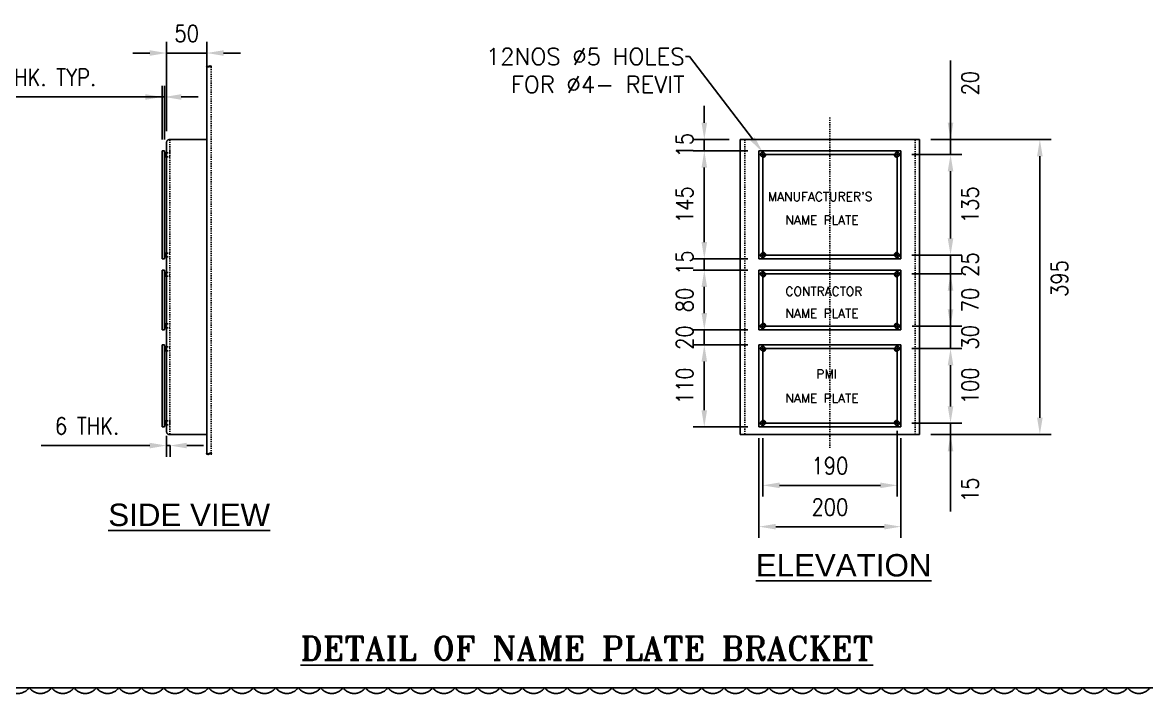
# Model space of a CAD drawing. Header units: inches. Extents: x -100737 to -99065, y -38026 to -37432.
# Drawn here: x -100297.6 to -100197.3, y -37664.1 to -37604.2 of the extents above; entities that cross this region are included whole.
import ezdxf
from ezdxf import colors
from ezdxf.entities.mleader import LeaderData, LeaderLine
from ezdxf.enums import TextEntityAlignment as Align
from ezdxf.math import Vec2, Vec3

# ---------------------------------------------------------------- set-up
doc = ezdxf.new("R2010")
doc.units = ezdxf.units.IN
doc.header["$LTSCALE"] = 200
doc.header["$MEASUREMENT"] = 0
for name, pattern in [('CENTER', [2, 1.25, -0.25, 0.25, -0.25]), ('CENTER2', [1.125, 0.75, -0.125, 0.125, -0.125]), ('DASHED', [0.75, 0.5, -0.25])]:
    doc.linetypes.add(name, pattern=pattern)
for name, color, linetype in [('CENTER', 1, 'CENTER'), ('DIMENSION', 8, 'Continuous'), ('EQPT', 6, 'Continuous'), ('text', 3, 'Continuous')]:
    doc.layers.add(name, color=color, linetype=linetype)
doc.styles.add('ARIAL', font='arial.ttf')
doc.styles.add('ROMANS', font='romans.shx', dxfattribs={"width": 0.85})
doc.styles.add('ROMANT', font='romant.shx')
doc.styles.get("Standard").update_dxf_attribs({"font": 'romans.shx'})
doc.dimstyles.new('VEP-8$0', dxfattribs={"dimscale": 0, "dimtxt": 2.5, "dimasz": 2.5, "dimexe": 1, "dimexo": 1, "dimgap": 1, "dimtad": 1, "dimdec": 0, "dimlfac": 15, "dimzin": 9, "dimdsep": 46, "dimtxsty": 'ROMANS', "dimcen": 0, "dimclrd": 256, "dimclre": 256, "dimclrt": 3, "dimadec": 0, "dimazin": 2, "dimtfac": 1, "dimtdec": 1, "dimtmove": 0, "dimatfit": 3, "dimfxl": 1, "dimlwd": -1, "dimlwe": -1, "dimarcsym": 1})

# ---------------------------------------------------------------- blocks, each defined once
blk = doc.blocks.new('*U144')
at = {"layer": 'DIMENSION', "color": 0, "linetype": 'CENTER2', "transparency": 16777216}
for p, q in [((-0.32, 0), (-0.04, 0)), ((0, 0.04), (0, 0.32)), ((0.04, 0), (0.32, 0)), ((0, -0.32), (0, -0.04))]:
    blk.add_line(p, q, dxfattribs=at)
at = {"layer": 'DIMENSION', "color": 0, "linetype": 'Continuous', "transparency": 16777216}
for p, q in [((-0.02, 0), (0.02, 0)), ((0, -0.02), (0, 0.02))]:
    blk.add_line(p, q, dxfattribs=at)
blk = doc.blocks.new('*U146')
at = {"layer": 'DIMENSION', "color": 0, "linetype": 'CENTER2', "transparency": 16777216}
for p, q in [((-0.32, 0), (-0.04, 0)), ((0, 0.04), (0, 0.32)), ((0.04, 0), (0.32, 0)), ((0, -0.32), (0, -0.04))]:
    blk.add_line(p, q, dxfattribs=at)
at = {"layer": 'DIMENSION', "color": 0, "linetype": 'Continuous', "transparency": 16777216}
for p, q in [((-0.02, 0), (0.02, 0)), ((0, -0.02), (0, 0.02))]:
    blk.add_line(p, q, dxfattribs=at)
blk = doc.blocks.new('*U147')
at = {"layer": 'DIMENSION', "color": 0, "linetype": 'CENTER2', "transparency": 16777216}
for p, q in [((-0.32, 0), (-0.04, 0)), ((0, 0.04), (0, 0.32)), ((0.04, 0), (0.32, 0)), ((0, -0.32), (0, -0.04))]:
    blk.add_line(p, q, dxfattribs=at)
at = {"layer": 'DIMENSION', "color": 0, "linetype": 'Continuous', "transparency": 16777216}
for p, q in [((-0.02, 0), (0.02, 0)), ((0, -0.02), (0, 0.02))]:
    blk.add_line(p, q, dxfattribs=at)
blk = doc.blocks.new('*U148')
at = {"layer": 'DIMENSION', "color": 0, "linetype": 'CENTER2', "transparency": 16777216}
for p, q in [((-0.32, 0), (-0.04, 0)), ((0, 0.04), (0, 0.32)), ((0.04, 0), (0.32, 0)), ((0, -0.32), (0, -0.04))]:
    blk.add_line(p, q, dxfattribs=at)
at = {"layer": 'DIMENSION', "color": 0, "linetype": 'Continuous', "transparency": 16777216}
for p, q in [((-0.02, 0), (0.02, 0)), ((0, -0.02), (0, 0.02))]:
    blk.add_line(p, q, dxfattribs=at)
blk = doc.blocks.new('*U149')
at = {"layer": 'DIMENSION', "color": 0, "linetype": 'CENTER2', "transparency": 16777216}
for p, q in [((-0.32, 0), (-0.04, 0)), ((0, 0.04), (0, 0.32)), ((0.04, 0), (0.32, 0)), ((0, -0.32), (0, -0.04))]:
    blk.add_line(p, q, dxfattribs=at)
at = {"layer": 'DIMENSION', "color": 0, "linetype": 'Continuous', "transparency": 16777216}
for p, q in [((-0.02, 0), (0.02, 0)), ((0, -0.02), (0, 0.02))]:
    blk.add_line(p, q, dxfattribs=at)
blk = doc.blocks.new('*U150')
at = {"layer": 'DIMENSION', "color": 0, "linetype": 'CENTER2', "transparency": 16777216}
for p, q in [((-0.32, 0), (-0.04, 0)), ((0, 0.04), (0, 0.32)), ((0.04, 0), (0.32, 0)), ((0, -0.32), (0, -0.04))]:
    blk.add_line(p, q, dxfattribs=at)
at = {"layer": 'DIMENSION', "color": 0, "linetype": 'Continuous', "transparency": 16777216}
for p, q in [((-0.02, 0), (0.02, 0)), ((0, -0.02), (0, 0.02))]:
    blk.add_line(p, q, dxfattribs=at)
blk = doc.blocks.new('*U151')
at = {"layer": 'DIMENSION', "color": 0, "linetype": 'CENTER2', "transparency": 16777216}
for p, q in [((-0.32, 0), (-0.04, 0)), ((0, 0.04), (0, 0.32)), ((0.04, 0), (0.32, 0)), ((0, -0.32), (0, -0.04))]:
    blk.add_line(p, q, dxfattribs=at)
at = {"layer": 'DIMENSION', "color": 0, "linetype": 'Continuous', "transparency": 16777216}
for p, q in [((-0.02, 0), (0.02, 0)), ((0, -0.02), (0, 0.02))]:
    blk.add_line(p, q, dxfattribs=at)
blk = doc.blocks.new('*U152')
at = {"layer": 'DIMENSION', "color": 0, "linetype": 'CENTER2', "transparency": 16777216}
for p, q in [((-0.32, 0), (-0.04, 0)), ((0, 0.04), (0, 0.32)), ((0.04, 0), (0.32, 0)), ((0, -0.32), (0, -0.04))]:
    blk.add_line(p, q, dxfattribs=at)
at = {"layer": 'DIMENSION', "color": 0, "linetype": 'Continuous', "transparency": 16777216}
for p, q in [((-0.02, 0), (0.02, 0)), ((0, -0.02), (0, 0.02))]:
    blk.add_line(p, q, dxfattribs=at)
blk = doc.blocks.new('*U153')
at = {"layer": 'DIMENSION', "color": 0, "linetype": 'CENTER2', "transparency": 16777216}
for p, q in [((-0.32, 0), (-0.04, 0)), ((0, 0.04), (0, 0.32)), ((0.04, 0), (0.32, 0)), ((0, -0.32), (0, -0.04))]:
    blk.add_line(p, q, dxfattribs=at)
at = {"layer": 'DIMENSION', "color": 0, "linetype": 'Continuous', "transparency": 16777216}
for p, q in [((-0.02, 0), (0.02, 0)), ((0, -0.02), (0, 0.02))]:
    blk.add_line(p, q, dxfattribs=at)
blk = doc.blocks.new('*U154')
at = {"layer": 'DIMENSION', "color": 0, "linetype": 'CENTER2', "transparency": 16777216}
for p, q in [((-0.32, 0), (-0.04, 0)), ((0, 0.04), (0, 0.32)), ((0.04, 0), (0.32, 0)), ((0, -0.32), (0, -0.04))]:
    blk.add_line(p, q, dxfattribs=at)
at = {"layer": 'DIMENSION', "color": 0, "linetype": 'Continuous', "transparency": 16777216}
for p, q in [((-0.02, 0), (0.02, 0)), ((0, -0.02), (0, 0.02))]:
    blk.add_line(p, q, dxfattribs=at)
blk = doc.blocks.new('*U155')
at = {"layer": 'DIMENSION', "color": 0, "linetype": 'CENTER2', "transparency": 16777216}
for p, q in [((-0.32, 0), (-0.04, 0)), ((0, 0.04), (0, 0.32)), ((0.04, 0), (0.32, 0)), ((0, -0.32), (0, -0.04))]:
    blk.add_line(p, q, dxfattribs=at)
at = {"layer": 'DIMENSION', "color": 0, "linetype": 'Continuous', "transparency": 16777216}
for p, q in [((-0.02, 0), (0.02, 0)), ((0, -0.02), (0, 0.02))]:
    blk.add_line(p, q, dxfattribs=at)
blk = doc.blocks.new('*U156')
at = {"layer": 'DIMENSION', "color": 0, "linetype": 'CENTER2', "transparency": 16777216}
for p, q in [((-0.32, 0), (-0.04, 0)), ((0, 0.04), (0, 0.32)), ((0.04, 0), (0.32, 0)), ((0, -0.32), (0, -0.04))]:
    blk.add_line(p, q, dxfattribs=at)
at = {"layer": 'DIMENSION', "color": 0, "linetype": 'Continuous', "transparency": 16777216}
for p, q in [((-0.02, 0), (0.02, 0)), ((0, -0.02), (0, 0.02))]:
    blk.add_line(p, q, dxfattribs=at)
blk = doc.blocks.new('*D169')
at = {"layer": 'Defpoints', "color": 0, "transparency": 16777216}
for p in [(-100236.74, -37614.69), (-100233.53, -37614.69), (-100231.86, -37615.69)]:
    blk.add_point(p, dxfattribs=at)
at = {"layer": 'DIMENSION', "transparency": 16777216}
for p, q in [((-100236.74, -37613.19), (-100236.74, -37611.69)), ((-100234.53, -37614.69), (-100237.74, -37614.69)), ((-100236.74, -37615.69), (-100236.74, -37614.69)), ((-100232.86, -37615.69), (-100237.74, -37615.69)), ((-100236.74, -37617.19), (-100236.74, -37618.69))]:
    blk.add_line(p, q, dxfattribs=at)
for points in [[(-100236.99, -37613.19), (-100236.49, -37613.19), (-100236.74, -37614.69)], [(-100236.49, -37617.19), (-100236.99, -37617.19), (-100236.74, -37615.69)]]:
    blk.add_solid(points, dxfattribs=at)
at = {"layer": 'DIMENSION', "color": 3, "linetype": 'DASHED', "ltscale": 10, "transparency": 16777216, "insert": (-100238.49, -37615.19), "char_height": 1.5, "attachment_point": 5, "rotation": 90, "style": 'ROMANS'}
blk.add_mtext('15', dxfattribs=at)
blk = doc.blocks.new('*D170')
at = {"layer": 'Defpoints', "color": 0, "transparency": 16777216}
for p in [(-100231.86, -37615.69), (-100236.74, -37625.35), (-100231.86, -37625.35)]:
    blk.add_point(p, dxfattribs=at)
at = {"layer": 'DIMENSION', "transparency": 16777216}
for p, q in [((-100232.86, -37615.69), (-100237.74, -37615.69)), ((-100236.74, -37617.19), (-100236.74, -37623.85)), ((-100232.86, -37625.35), (-100237.74, -37625.35))]:
    blk.add_line(p, q, dxfattribs=at)
for points in [[(-100236.49, -37617.19), (-100236.99, -37617.19), (-100236.74, -37615.69)], [(-100236.99, -37623.85), (-100236.49, -37623.85), (-100236.74, -37625.35)]]:
    blk.add_solid(points, dxfattribs=at)
at = {"layer": 'DIMENSION', "color": 3, "linetype": 'DASHED', "ltscale": 10, "transparency": 16777216, "insert": (-100238.49, -37620.52), "char_height": 1.5, "attachment_point": 5, "rotation": 90, "style": 'ROMANS'}
blk.add_mtext('145', dxfattribs=at)
blk = doc.blocks.new('*D171')
at = {"layer": 'Defpoints', "color": 0, "transparency": 16777216}
for p in [(-100231.86, -37625.35), (-100236.74, -37626.35), (-100231.86, -37626.35)]:
    blk.add_point(p, dxfattribs=at)
at = {"layer": 'DIMENSION', "transparency": 16777216}
for p, q in [((-100236.74, -37623.85), (-100236.74, -37622.35)), ((-100232.86, -37625.35), (-100237.74, -37625.35)), ((-100236.74, -37625.35), (-100236.74, -37626.35)), ((-100232.86, -37626.35), (-100237.74, -37626.35)), ((-100236.74, -37627.85), (-100236.74, -37629.35))]:
    blk.add_line(p, q, dxfattribs=at)
for points in [[(-100236.99, -37623.85), (-100236.49, -37623.85), (-100236.74, -37625.35)], [(-100236.49, -37627.85), (-100236.99, -37627.85), (-100236.74, -37626.35)]]:
    blk.add_solid(points, dxfattribs=at)
at = {"layer": 'DIMENSION', "color": 3, "linetype": 'DASHED', "ltscale": 10, "transparency": 16777216, "insert": (-100238.49, -37625.69), "char_height": 1.5, "attachment_point": 5, "rotation": 90, "style": 'ROMANS'}
blk.add_mtext('15', dxfattribs=at)
blk = doc.blocks.new('*D172')
at = {"layer": 'Defpoints', "color": 0, "transparency": 16777216}
for p in [(-100231.86, -37626.35), (-100236.74, -37631.68), (-100231.86, -37631.68)]:
    blk.add_point(p, dxfattribs=at)
at = {"layer": 'DIMENSION', "transparency": 16777216}
for p, q in [((-100232.86, -37626.35), (-100237.74, -37626.35)), ((-100236.74, -37627.85), (-100236.74, -37630.18)), ((-100232.86, -37631.68), (-100237.74, -37631.68))]:
    blk.add_line(p, q, dxfattribs=at)
for points in [[(-100236.49, -37627.85), (-100236.99, -37627.85), (-100236.74, -37626.35)], [(-100236.99, -37630.18), (-100236.49, -37630.18), (-100236.74, -37631.68)]]:
    blk.add_solid(points, dxfattribs=at)
at = {"layer": 'DIMENSION', "color": 3, "linetype": 'DASHED', "ltscale": 10, "transparency": 16777216, "insert": (-100238.49, -37629.02), "char_height": 1.5, "attachment_point": 5, "rotation": 90, "style": 'ROMANS'}
blk.add_mtext('80', dxfattribs=at)
blk = doc.blocks.new('*D173')
at = {"layer": 'Defpoints', "color": 0, "transparency": 16777216}
for p in [(-100231.86, -37631.68), (-100236.74, -37633.01), (-100231.86, -37633.01)]:
    blk.add_point(p, dxfattribs=at)
at = {"layer": 'DIMENSION', "transparency": 16777216}
for p, q in [((-100236.74, -37630.18), (-100236.74, -37628.68)), ((-100232.86, -37631.68), (-100237.74, -37631.68)), ((-100236.74, -37631.68), (-100236.74, -37633.01)), ((-100232.86, -37633.01), (-100237.74, -37633.01)), ((-100236.74, -37634.51), (-100236.74, -37636.01))]:
    blk.add_line(p, q, dxfattribs=at)
for points in [[(-100236.99, -37630.18), (-100236.49, -37630.18), (-100236.74, -37631.68)], [(-100236.49, -37634.51), (-100236.99, -37634.51), (-100236.74, -37633.01)]]:
    blk.add_solid(points, dxfattribs=at)
at = {"layer": 'DIMENSION', "color": 3, "linetype": 'DASHED', "ltscale": 10, "transparency": 16777216, "insert": (-100238.49, -37632.37), "char_height": 1.5, "attachment_point": 5, "rotation": 90, "style": 'ROMANS'}
blk.add_mtext('20', dxfattribs=at)
blk = doc.blocks.new('*D174')
at = {"layer": 'Defpoints', "color": 0, "transparency": 16777216}
for p in [(-100236.74, -37633.01), (-100231.86, -37633.01), (-100231.86, -37640.35)]:
    blk.add_point(p, dxfattribs=at)
at = {"layer": 'DIMENSION', "transparency": 16777216}
for p, q in [((-100232.86, -37633.01), (-100237.74, -37633.01)), ((-100236.74, -37638.85), (-100236.74, -37634.51)), ((-100232.86, -37640.35), (-100237.74, -37640.35))]:
    blk.add_line(p, q, dxfattribs=at)
for points in [[(-100236.49, -37634.51), (-100236.99, -37634.51), (-100236.74, -37633.01)], [(-100236.99, -37638.85), (-100236.49, -37638.85), (-100236.74, -37640.35)]]:
    blk.add_solid(points, dxfattribs=at)
at = {"layer": 'DIMENSION', "color": 3, "linetype": 'DASHED', "ltscale": 10, "transparency": 16777216, "insert": (-100238.49, -37636.68), "char_height": 1.5, "attachment_point": 5, "rotation": 90, "style": 'ROMANS'}
blk.add_mtext('110', dxfattribs=at)
blk = doc.blocks.new('*D175')
at = {"layer": 'Defpoints', "color": 0, "transparency": 16777216}
for p in [(-100217.53, -37614.69), (-100217.53, -37641.02), (-100206.8, -37641.02)]:
    blk.add_point(p, dxfattribs=at)
at = {"layer": 'DIMENSION', "transparency": 16777216}
for p, q in [((-100216.53, -37614.69), (-100205.8, -37614.69)), ((-100206.8, -37616.19), (-100206.8, -37639.52)), ((-100216.53, -37641.02), (-100205.8, -37641.02))]:
    blk.add_line(p, q, dxfattribs=at)
for points in [[(-100206.55, -37616.19), (-100207.05, -37616.19), (-100206.8, -37614.69)], [(-100207.05, -37639.52), (-100206.55, -37639.52), (-100206.8, -37641.02)]]:
    blk.add_solid(points, dxfattribs=at)
at = {"layer": 'DIMENSION', "color": 3, "linetype": 'DASHED', "ltscale": 10, "transparency": 16777216, "insert": (-100205.05, -37627.1), "char_height": 1.5, "attachment_point": 5, "rotation": 90, "style": 'ROMANS'}
blk.add_mtext('395', dxfattribs=at)
blk = doc.blocks.new('*D176')
at = {"layer": 'Defpoints', "color": 0, "transparency": 16777216}
for p in [(-100217.53, -37614.69), (-100219.21, -37616.02), (-100214.77, -37616.02)]:
    blk.add_point(p, dxfattribs=at)
at = {"layer": 'DIMENSION', "transparency": 16777216}
for p, q in [((-100214.77, -37614.69), (-100214.77, -37607.63)), ((-100214.77, -37613.19), (-100214.77, -37611.69)), ((-100216.53, -37614.69), (-100213.77, -37614.69)), ((-100214.77, -37614.69), (-100214.77, -37616.02)), ((-100218.21, -37616.02), (-100213.77, -37616.02)), ((-100214.77, -37617.52), (-100214.77, -37619.02))]:
    blk.add_line(p, q, dxfattribs=at)
for points in [[(-100215.02, -37613.19), (-100214.52, -37613.19), (-100214.77, -37614.69)], [(-100214.52, -37617.52), (-100215.02, -37617.52), (-100214.77, -37616.02)]]:
    blk.add_solid(points, dxfattribs=at)
at = {"layer": 'DIMENSION', "color": 3, "linetype": 'DASHED', "ltscale": 10, "transparency": 16777216, "insert": (-100213.02, -37609.66), "char_height": 1.5, "attachment_point": 5, "rotation": 90, "style": 'ROMANS'}
blk.add_mtext('20', dxfattribs=at)
blk = doc.blocks.new('*D177')
at = {"layer": 'Defpoints', "color": 0, "transparency": 16777216}
for p in [(-100219.21, -37616.02), (-100219.21, -37625.02), (-100214.77, -37625.02)]:
    blk.add_point(p, dxfattribs=at)
at = {"layer": 'DIMENSION', "transparency": 16777216}
for p, q in [((-100218.21, -37616.02), (-100213.77, -37616.02)), ((-100214.77, -37617.52), (-100214.77, -37623.52)), ((-100218.21, -37625.02), (-100213.77, -37625.02))]:
    blk.add_line(p, q, dxfattribs=at)
for points in [[(-100214.52, -37617.52), (-100215.02, -37617.52), (-100214.77, -37616.02)], [(-100215.02, -37623.52), (-100214.52, -37623.52), (-100214.77, -37625.02)]]:
    blk.add_solid(points, dxfattribs=at)
at = {"layer": 'DIMENSION', "color": 3, "linetype": 'DASHED', "ltscale": 10, "transparency": 16777216, "insert": (-100213.02, -37620.52), "char_height": 1.5, "attachment_point": 5, "rotation": 90, "style": 'ROMANS'}
blk.add_mtext('135', dxfattribs=at)
blk = doc.blocks.new('*D178')
at = {"layer": 'Defpoints', "color": 0, "transparency": 16777216}
for p in [(-100219.21, -37625.02), (-100219.21, -37626.68), (-100214.77, -37626.68)]:
    blk.add_point(p, dxfattribs=at)
at = {"layer": 'DIMENSION', "transparency": 16777216}
for p, q in [((-100214.77, -37623.52), (-100214.77, -37622.02)), ((-100218.21, -37625.02), (-100213.77, -37625.02)), ((-100214.77, -37625.02), (-100214.77, -37626.68)), ((-100218.21, -37626.68), (-100213.77, -37626.68)), ((-100214.77, -37628.18), (-100214.77, -37629.68))]:
    blk.add_line(p, q, dxfattribs=at)
for points in [[(-100215.02, -37623.52), (-100214.52, -37623.52), (-100214.77, -37625.02)], [(-100214.52, -37628.18), (-100215.02, -37628.18), (-100214.77, -37626.68)]]:
    blk.add_solid(points, dxfattribs=at)
at = {"layer": 'DIMENSION', "color": 3, "linetype": 'DASHED', "ltscale": 10, "transparency": 16777216, "insert": (-100213.02, -37625.85), "char_height": 1.5, "attachment_point": 5, "rotation": 90, "style": 'ROMANS'}
blk.add_mtext('25', dxfattribs=at)
blk = doc.blocks.new('*D179')
at = {"layer": 'Defpoints', "color": 0, "transparency": 16777216}
for p in [(-100219.21, -37626.68), (-100219.19, -37631.36), (-100214.77, -37631.36)]:
    blk.add_point(p, dxfattribs=at)
at = {"layer": 'DIMENSION', "transparency": 16777216}
for p, q in [((-100218.21, -37626.68), (-100213.77, -37626.68)), ((-100214.77, -37626.68), (-100214.77, -37631.36)), ((-100218.19, -37631.36), (-100213.77, -37631.36))]:
    blk.add_line(p, q, dxfattribs=at)
at = {"layer": 'DIMENSION', "color": 3, "linetype": 'DASHED', "ltscale": 10, "transparency": 16777216, "insert": (-100213.02, -37629.02), "char_height": 1.5, "attachment_point": 5, "rotation": 90, "style": 'ROMANS'}
blk.add_mtext('70', dxfattribs=at)
blk = doc.blocks.new('*D180')
at = {"layer": 'Defpoints', "color": 0, "transparency": 16777216}
for p in [(-100219.19, -37631.36), (-100219.21, -37633.34), (-100214.77, -37633.34)]:
    blk.add_point(p, dxfattribs=at)
at = {"layer": 'DIMENSION', "transparency": 16777216}
for p, q in [((-100214.77, -37629.86), (-100214.77, -37628.36)), ((-100218.19, -37631.36), (-100213.77, -37631.36)), ((-100214.77, -37631.36), (-100214.77, -37633.34)), ((-100218.21, -37633.34), (-100213.77, -37633.34)), ((-100214.77, -37634.84), (-100214.77, -37636.34))]:
    blk.add_line(p, q, dxfattribs=at)
for points in [[(-100215.02, -37629.86), (-100214.52, -37629.86), (-100214.77, -37631.36)], [(-100214.52, -37634.84), (-100215.02, -37634.84), (-100214.77, -37633.34)]]:
    blk.add_solid(points, dxfattribs=at)
at = {"layer": 'DIMENSION', "color": 3, "linetype": 'DASHED', "ltscale": 10, "transparency": 16777216, "insert": (-100213.02, -37632.35), "char_height": 1.5, "attachment_point": 5, "rotation": 90, "style": 'ROMANS'}
blk.add_mtext('30', dxfattribs=at)
blk = doc.blocks.new('*D181')
at = {"layer": 'Defpoints', "color": 0, "transparency": 16777216}
for p in [(-100219.21, -37633.34), (-100219.21, -37640.02), (-100214.77, -37640.02)]:
    blk.add_point(p, dxfattribs=at)
at = {"layer": 'DIMENSION', "transparency": 16777216}
for p, q in [((-100218.21, -37633.34), (-100213.77, -37633.34)), ((-100214.77, -37634.84), (-100214.77, -37638.52)), ((-100218.21, -37640.02), (-100213.77, -37640.02))]:
    blk.add_line(p, q, dxfattribs=at)
for points in [[(-100214.52, -37634.84), (-100215.02, -37634.84), (-100214.77, -37633.34)], [(-100215.02, -37638.52), (-100214.52, -37638.52), (-100214.77, -37640.02)]]:
    blk.add_solid(points, dxfattribs=at)
at = {"layer": 'DIMENSION', "color": 3, "linetype": 'DASHED', "ltscale": 10, "transparency": 16777216, "insert": (-100213.02, -37636.68), "char_height": 1.5, "attachment_point": 5, "rotation": 90, "style": 'ROMANS'}
blk.add_mtext('100', dxfattribs=at)
blk = doc.blocks.new('*D182')
at = {"layer": 'Defpoints', "color": 0, "transparency": 16777216}
for p in [(-100219.21, -37640.02), (-100217.53, -37641.02), (-100214.77, -37641.02)]:
    blk.add_point(p, dxfattribs=at)
at = {"layer": 'DIMENSION', "transparency": 16777216}
for p, q in [((-100214.77, -37638.52), (-100214.77, -37637.02)), ((-100218.21, -37640.02), (-100213.77, -37640.02)), ((-100214.77, -37640.02), (-100214.77, -37641.02)), ((-100216.53, -37641.02), (-100213.77, -37641.02)), ((-100214.77, -37641.02), (-100214.77, -37647.9)), ((-100214.77, -37642.52), (-100214.77, -37644.02))]:
    blk.add_line(p, q, dxfattribs=at)
for points in [[(-100215.02, -37638.52), (-100214.52, -37638.52), (-100214.77, -37640.02)], [(-100214.52, -37642.52), (-100215.02, -37642.52), (-100214.77, -37641.02)]]:
    blk.add_solid(points, dxfattribs=at)
at = {"layer": 'DIMENSION', "color": 3, "linetype": 'DASHED', "ltscale": 10, "transparency": 16777216, "insert": (-100213.02, -37645.96), "char_height": 1.5, "attachment_point": 5, "rotation": 90, "style": 'ROMANS'}
blk.add_mtext('15', dxfattribs=at)
blk = doc.blocks.new('*D184')
at = {"layer": 'Defpoints', "color": 0, "linetype": 'DASHED', "transparency": 16777216}
for p in [(-100219.53, -37639.7), (-100231.53, -37640.34), (-100219.53, -37645.56)]:
    blk.add_point(p, dxfattribs=at)
at = {"layer": 'DIMENSION', "transparency": 16777216}
for p, q in [((-100219.53, -37640.7), (-100219.53, -37646.56)), ((-100231.53, -37641.34), (-100231.53, -37646.56)), ((-100230.03, -37645.56), (-100221.03, -37645.56))]:
    blk.add_line(p, q, dxfattribs=at)
at = {"layer": 'DIMENSION', "linetype": 'DASHED', "transparency": 16777216}
for points in [[(-100230.03, -37645.31), (-100230.03, -37645.81), (-100231.53, -37645.56)], [(-100221.03, -37645.31), (-100221.03, -37645.81), (-100219.53, -37645.56)]]:
    blk.add_solid(points, dxfattribs=at)
at = {"layer": 'DIMENSION', "color": 3, "linetype": 'DASHED', "transparency": 16777216, "insert": (-100225.53, -37643.81), "char_height": 1.5, "attachment_point": 5, "style": 'ROMANS'}
blk.add_mtext('190', dxfattribs=at)
blk = doc.blocks.new('*D185')
at = {"layer": 'Defpoints', "color": 0, "transparency": 16777216}
for p in [(-100231.86, -37640.35), (-100219.19, -37640.35), (-100219.19, -37649.25)]:
    blk.add_point(p, dxfattribs=at)
at = {"layer": 'DIMENSION', "transparency": 16777216}
for p, q in [((-100231.86, -37641.35), (-100231.86, -37650.25)), ((-100219.19, -37641.35), (-100219.19, -37650.25)), ((-100230.36, -37649.25), (-100220.69, -37649.25))]:
    blk.add_line(p, q, dxfattribs=at)
for points in [[(-100230.36, -37649), (-100230.36, -37649.5), (-100231.86, -37649.25)], [(-100220.69, -37649.5), (-100220.69, -37649), (-100219.19, -37649.25)]]:
    blk.add_solid(points, dxfattribs=at)
at = {"layer": 'DIMENSION', "color": 3, "linetype": 'DASHED', "ltscale": 10, "transparency": 16777216, "insert": (-100225.53, -37647.5), "char_height": 1.5, "attachment_point": 5, "style": 'ROMANS'}
blk.add_mtext('200', dxfattribs=at)
blk = doc.blocks.new('*D186')
at = {"layer": 'Defpoints', "color": 0, "transparency": 16777216}
for p in [(-100284.91, -37610.89), (-100285.11, -37615.69), (-100284.91, -37615.69)]:
    blk.add_point(p, dxfattribs=at)
at = {"layer": 'DIMENSION', "transparency": 16777216}
for p, q in [((-100285.11, -37614.69), (-100285.11, -37609.89)), ((-100284.91, -37614.69), (-100284.91, -37609.89)), ((-100285.11, -37610.89), (-100302.82, -37610.89)), ((-100286.61, -37610.89), (-100288.11, -37610.89)), ((-100285.11, -37610.89), (-100284.91, -37610.89)), ((-100283.41, -37610.89), (-100281.91, -37610.89))]:
    blk.add_line(p, q, dxfattribs=at)
for points in [[(-100286.61, -37611.14), (-100286.61, -37610.64), (-100285.11, -37610.89)], [(-100283.41, -37610.64), (-100283.41, -37611.14), (-100284.91, -37610.89)]]:
    blk.add_solid(points, dxfattribs=at)
at = {"layer": 'DIMENSION', "color": 3, "linetype": 'DASHED', "ltscale": 10, "transparency": 16777216, "insert": (-100296.08, -37609.14), "char_height": 1.5, "attachment_point": 5, "style": 'ROMANS'}
blk.add_mtext('3 THK. TYP.', dxfattribs=at)
blk = doc.blocks.new('*D187')
at = {"layer": 'Defpoints', "color": 0, "transparency": 16777216}
for p in [(-100284.72, -37640.15), (-100284.41, -37641.01), (-100284.72, -37642.01)]:
    blk.add_point(p, dxfattribs=at)
at = {"layer": 'DIMENSION', "transparency": 16777216}
for p, q in [((-100284.72, -37641.15), (-100284.72, -37643.01)), ((-100286.22, -37642.01), (-100295.91, -37642.01)), ((-100284.41, -37642.01), (-100284.72, -37642.01)), ((-100284.41, -37642.01), (-100284.41, -37643.01)), ((-100282.91, -37642.01), (-100281.41, -37642.01))]:
    blk.add_line(p, q, dxfattribs=at)
for points in [[(-100286.22, -37642.26), (-100286.22, -37641.76), (-100284.72, -37642.01)], [(-100282.91, -37641.76), (-100282.91, -37642.26), (-100284.41, -37642.01)]]:
    blk.add_solid(points, dxfattribs=at)
at = {"layer": 'DIMENSION', "color": 3, "linetype": 'DASHED', "ltscale": 10, "transparency": 16777216, "insert": (-100291.81, -37640.26), "char_height": 1.5, "attachment_point": 5, "style": 'ROMANS'}
blk.add_mtext('6 THK.', dxfattribs=at)
blk = doc.blocks.new('*D188')
at = {"layer": 'Defpoints', "color": 0, "transparency": 16777216}
for p in [(-100281.13, -37606.97), (-100281.13, -37614.69), (-100284.72, -37614.94)]:
    blk.add_point(p, dxfattribs=at)
at = {"layer": 'DIMENSION', "transparency": 16777216}
for p, q in [((-100284.72, -37613.94), (-100284.72, -37605.97)), ((-100281.13, -37613.69), (-100281.13, -37605.97)), ((-100286.22, -37606.97), (-100287.72, -37606.97)), ((-100284.72, -37606.97), (-100281.13, -37606.97)), ((-100279.63, -37606.97), (-100278.13, -37606.97))]:
    blk.add_line(p, q, dxfattribs=at)
for points in [[(-100286.22, -37607.22), (-100286.22, -37606.72), (-100284.72, -37606.97)], [(-100279.63, -37606.72), (-100279.63, -37607.22), (-100281.13, -37606.97)]]:
    blk.add_solid(points, dxfattribs=at)
at = {"layer": 'DIMENSION', "color": 3, "linetype": 'DASHED', "ltscale": 10, "transparency": 16777216, "insert": (-100282.92, -37605.22), "char_height": 1.5, "attachment_point": 5, "style": 'ROMANS'}
blk.add_mtext('50', dxfattribs=at)

msp = doc.modelspace()

# ---------------------------------------------------------------- linework, layer by layer
at = {"layer": 'CENTER', "linetype": 'CENTER', "ltscale": 0.0001}
msp.add_line((-100225.526, -37612.726), (-100225.526, -37642.28), dxfattribs=at)
at = {"layer": 'DIMENSION', "color": 0, "linetype": 'DASHED', "ltscale": 10}
msp.add_line((-100281.133, -37642.713), (-100281.133, -37608.18), dxfattribs=at)
at = {"layer": 'DIMENSION', "linetype": 'DASHED', "ltscale": 0.0001}
msp.add_line((-100280.733, -37642.713), (-100280.733, -37608.18), dxfattribs=at)
at = {"layer": 'DIMENSION', "color": 150, "linetype": 'DASHED', "ltscale": 10}
for p, q in [((-100281.133, -37614.692), (-100284.466, -37614.692)), ((-100217.526, -37614.692), (-100233.526, -37614.692)), ((-100233.526, -37614.692), (-100233.526, -37641.022)), ((-100217.526, -37641.022), (-100217.526, -37614.692)), ((-100284.716, -37614.942), (-100284.716, -37640.772)), ((-100281.133, -37641.022), (-100284.466, -37641.022)), ((-100233.526, -37641.022), (-100217.526, -37641.022))]:
    msp.add_line(p, q, dxfattribs=at)
at = {"layer": 'DIMENSION', "color": 4, "linetype": 'DASHED', "ltscale": 0.0001}
for p, q in [((-100284.412, -37614.692), (-100284.412, -37641.008)), ((-100233.126, -37614.692), (-100233.126, -37641.022)), ((-100217.926, -37641.022), (-100217.926, -37614.692))]:
    msp.add_line(p, q, dxfattribs=at)
at = {"layer": 'DIMENSION', "color": 2, "linetype": 'DASHED'}
for p, q in [((-100284.908, -37615.692), (-100285.108, -37615.692)), ((-100285.108, -37625.352), (-100285.108, -37615.692)), ((-100284.908, -37625.352), (-100284.908, -37615.692)), ((-100284.908, -37625.352), (-100285.108, -37625.352)), ((-100284.908, -37626.352), (-100285.108, -37626.352)), ((-100285.108, -37631.682), (-100285.108, -37626.352)), ((-100284.908, -37631.682), (-100284.908, -37626.352)), ((-100284.908, -37631.682), (-100285.108, -37631.682)), ((-100284.908, -37633.012), (-100285.108, -37633.012)), ((-100285.108, -37633.012), (-100285.108, -37640.345)), ((-100284.908, -37633.012), (-100284.908, -37640.345)), ((-100284.908, -37640.345), (-100285.108, -37640.345))]:
    msp.add_line(p, q, dxfattribs=at)
at = {"layer": 'DIMENSION', "color": 6, "linetype": 'DASHED', "ltscale": 1e-05}
for p, q in [((-100284.412, -37615.925), (-100284.412, -37615.542)), ((-100284.716, -37615.886), (-100284.412, -37615.886)), ((-100284.716, -37616.222), (-100284.412, -37616.222)), ((-100284.716, -37624.822), (-100284.412, -37624.822)), ((-100284.716, -37625.159), (-100284.412, -37625.159)), ((-100284.716, -37626.546), (-100284.412, -37626.546)), ((-100284.716, -37626.882), (-100284.412, -37626.882)), ((-100284.716, -37631.152), (-100284.412, -37631.152)), ((-100284.716, -37631.489), (-100284.412, -37631.489)), ((-100284.716, -37633.206), (-100284.412, -37633.206)), ((-100284.716, -37633.542), (-100284.412, -37633.542)), ((-100284.412, -37639.775), (-100284.412, -37640.158)), ((-100284.716, -37639.815), (-100284.412, -37639.815)), ((-100284.716, -37640.152), (-100284.412, -37640.152))]:
    msp.add_line(p, q, dxfattribs=at)
at = {"layer": 'DIMENSION', "color": 2, "linetype": 'DASHED', "ltscale": 10}
for p, q in [((-100231.86, -37615.692), (-100231.86, -37625.352)), ((-100219.192, -37615.692), (-100231.86, -37615.692)), ((-100219.192, -37625.352), (-100219.192, -37615.692)), ((-100231.527, -37616.288), (-100231.527, -37624.756)), ((-100219.792, -37616.022), (-100231.26, -37616.022)), ((-100219.525, -37624.756), (-100219.525, -37616.288)), ((-100219.192, -37625.352), (-100231.86, -37625.352)), ((-100231.526, -37625.022), (-100231.527, -37625.022)), ((-100219.792, -37625.022), (-100231.26, -37625.022)), ((-100219.525, -37625.022), (-100219.526, -37625.022)), ((-100231.86, -37626.352), (-100231.86, -37631.682)), ((-100231.86, -37626.352), (-100219.192, -37626.352)), ((-100219.792, -37626.682), (-100231.26, -37626.682)), ((-100219.192, -37631.682), (-100219.192, -37626.352)), ((-100231.526, -37626.948), (-100231.526, -37631.086)), ((-100219.526, -37631.086), (-100219.525, -37626.948)), ((-100219.192, -37631.682), (-100231.86, -37631.682)), ((-100219.792, -37631.352), (-100231.26, -37631.352)), ((-100219.192, -37633.012), (-100231.86, -37633.012)), ((-100231.86, -37633.012), (-100231.86, -37640.345)), ((-100231.526, -37633.608), (-100231.526, -37639.749)), ((-100219.792, -37633.342), (-100231.26, -37633.342)), ((-100219.527, -37639.749), (-100219.525, -37633.608)), ((-100219.192, -37633.012), (-100219.192, -37640.345)), ((-100219.192, -37640.345), (-100231.86, -37640.345)), ((-100219.792, -37640.015), (-100231.26, -37640.015))]:
    msp.add_line(p, q, dxfattribs=at)
at = {"layer": 'DIMENSION', "color": 6, "linetype": 'DASHED'}
for p, q in [((-100284.812, -37615.886), (-100284.908, -37615.822)), ((-100284.812, -37616.222), (-100284.907, -37616.286)), ((-100284.716, -37615.886), (-100284.812, -37615.886)), ((-100284.812, -37616.222), (-100284.812, -37615.886)), ((-100284.716, -37616.222), (-100284.812, -37616.222)), ((-100284.812, -37624.822), (-100284.907, -37624.759)), ((-100284.812, -37625.159), (-100284.908, -37625.222)), ((-100284.716, -37624.822), (-100284.812, -37624.822)), ((-100284.812, -37624.822), (-100284.812, -37625.159)), ((-100284.716, -37625.159), (-100284.812, -37625.159)), ((-100284.812, -37626.546), (-100284.908, -37626.482)), ((-100284.716, -37626.546), (-100284.812, -37626.546)), ((-100284.812, -37626.882), (-100284.812, -37626.546)), ((-100284.812, -37626.882), (-100284.907, -37626.946)), ((-100284.716, -37626.882), (-100284.812, -37626.882)), ((-100284.812, -37631.489), (-100284.908, -37631.552)), ((-100284.812, -37631.152), (-100284.907, -37631.089)), ((-100284.716, -37631.152), (-100284.812, -37631.152)), ((-100284.812, -37631.152), (-100284.812, -37631.489)), ((-100284.716, -37631.489), (-100284.812, -37631.489)), ((-100284.812, -37633.206), (-100284.908, -37633.142)), ((-100284.812, -37633.542), (-100284.907, -37633.606)), ((-100284.716, -37633.206), (-100284.812, -37633.206)), ((-100284.812, -37633.542), (-100284.812, -37633.206)), ((-100284.716, -37633.542), (-100284.812, -37633.542)), ((-100284.812, -37639.815), (-100284.907, -37639.752)), ((-100284.812, -37640.152), (-100284.908, -37640.215)), ((-100284.716, -37639.815), (-100284.812, -37639.815)), ((-100284.812, -37639.815), (-100284.812, -37640.152)), ((-100284.716, -37640.152), (-100284.812, -37640.152))]:
    msp.add_line(p, q, dxfattribs=at)
at = {"layer": 'DIMENSION'}
msp.add_line((-100309.106, -37663.624), (-100182.974, -37663.624), dxfattribs=at)
at = {"layer": 'DIMENSION', "color": 6, "linetype": 'DASHED', "ltscale": 10}
msp.add_lwpolyline([(-100196.974, -37663.624, -0.5206), (-100198.974, -37663.624, -0.5206), (-100200.974, -37663.624, -0.5206), (-100202.974, -37663.624, -0.5206), (-100204.974, -37663.624, -0.5206), (-100206.974, -37663.624, -0.5206), (-100208.974, -37663.624, -0.5206), (-100210.974, -37663.624, -0.5206), (-100212.974, -37663.624, -0.5206), (-100214.974, -37663.624, -0.5206), (-100216.974, -37663.624, -0.5206), (-100218.974, -37663.624, -0.5206), (-100220.974, -37663.624, -0.5206), (-100222.974, -37663.624, -0.5206), (-100224.974, -37663.624, -0.5206), (-100226.974, -37663.624, -0.5206), (-100228.974, -37663.624, -0.5206), (-100230.974, -37663.624, -0.5206), (-100232.974, -37663.624, -0.5206), (-100234.974, -37663.624, -0.5206), (-100236.974, -37663.624, -0.5206), (-100238.974, -37663.624, -0.5206), (-100240.974, -37663.624, -0.5206), (-100242.974, -37663.624, -0.5206), (-100244.974, -37663.624, -0.5206), (-100246.974, -37663.624, -0.5206), (-100248.974, -37663.624, -0.5206), (-100250.974, -37663.624, -0.5206), (-100252.974, -37663.624, -0.5206), (-100254.974, -37663.624, -0.5206), (-100256.974, -37663.624, -0.5206), (-100258.974, -37663.624, -0.5206), (-100260.974, -37663.624, -0.5206), (-100262.974, -37663.624, -0.5206), (-100264.974, -37663.624, -0.5206), (-100266.974, -37663.624, -0.5206), (-100268.974, -37663.624, -0.5206), (-100270.974, -37663.624, -0.5206), (-100272.974, -37663.624, -0.5206), (-100274.974, -37663.624, -0.5206), (-100276.974, -37663.624, -0.5206), (-100278.974, -37663.624, -0.5206), (-100280.974, -37663.624, -0.5206), (-100282.974, -37663.624, -0.5206), (-100284.974, -37663.624, -0.5206), (-100286.974, -37663.624, -0.5206), (-100288.974, -37663.624, -0.5206), (-100290.974, -37663.624, -0.5206), (-100292.974, -37663.624, -0.5206), (-100294.974, -37663.624, -0.5206), (-100296.974, -37663.624, -0.5206), (-100298.974, -37663.624, -0.5206)], format="xyb", dxfattribs=at)
for centre in [(-100231.526, -37616.022), (-100219.526, -37616.022), (-100231.526, -37625.022), (-100219.526, -37625.022), (-100231.526, -37626.682), (-100219.526, -37626.682), (-100231.527, -37631.352), (-100219.527, -37631.358), (-100231.526, -37633.342), (-100219.526, -37633.342), (-100231.527, -37640.015), (-100219.527, -37640.021)]:
    msp.add_circle(centre, 0.2, dxfattribs=at)
at = {"layer": 'DIMENSION', "color": 150, "linetype": 'DASHED', "ltscale": 10}
for centre, start, end in [((-100284.466, -37614.942), 90, 180), ((-100284.466, -37640.772), 180, 270)]:
    msp.add_arc(centre, 0.25, start, end, dxfattribs=at)
at = {"layer": 'DIMENSION', "color": 2, "linetype": 'DASHED', "ltscale": 10}
for centre, start, end in [((-100231.526, -37616.022), 269.7846, 0), ((-100219.526, -37616.022), 180, 270.2154), ((-100231.526, -37625.022), 0, 90.2154), ((-100219.526, -37625.022), 89.7846, 180), ((-100231.526, -37626.682), 269.7846, 0), ((-100219.526, -37626.682), 180, 270.2154), ((-100231.526, -37631.352), 0, 90.2154), ((-100219.526, -37631.352), 89.7846, 180), ((-100231.526, -37633.342), 269.7846, 0), ((-100219.526, -37633.342), 180, 270.2154), ((-100231.526, -37640.015), 0, 90.2154), ((-100219.526, -37640.015), 89.7846, 180)]:
    msp.add_arc(centre, 0.266, start, end, dxfattribs=at)
at = {"layer": 'DIMENSION', "color": 6, "linetype": 'DASHED', "ltscale": 10}
msp.add_arc((-100219.526, -37616.022), 0.266, 89.7846, 90, dxfattribs=at)
at = {"layer": 'DIMENSION', "color": 4, "linetype": 'DASHED', "ltscale": 10}
for points in [[(-100281.178, -37608.123), (-100280.956, -37608.169), (-100280.893, -37608.133), (-100280.689, -37608.175)], [(-100281.178, -37608.158), (-100280.956, -37608.203), (-100280.893, -37608.167), (-100280.689, -37608.209)], [(-100281.178, -37642.693), (-100280.956, -37642.739), (-100280.893, -37642.703), (-100280.689, -37642.745)], [(-100281.178, -37642.74), (-100280.956, -37642.786), (-100280.893, -37642.75), (-100280.689, -37642.792)]]:
    msp.add_spline(points, degree=3, dxfattribs=at)
at = {"layer": 'text', "color": 4}
msp.add_line((-100284.716, -37617.984), (-100284.716, -37617.984), dxfattribs=at)

# ---------------------------------------------------------------- block references
at = {"layer": 'DIMENSION', "color": 1, "linetype": 'CENTER2'}
for name, p in [('*U146', (-100231.526, -37616.022)), ('*U144', (-100219.526, -37616.022)), ('*U147', (-100219.526, -37625.022)), ('*U150', (-100231.526, -37626.682)), ('*U149', (-100219.526, -37626.682)), ('*U154', (-100231.526, -37633.342)), ('*U153', (-100219.526, -37633.342))]:
    msp.add_blockref(name, p, dxfattribs=at)
for name, p, rotation in [('*U148', (-100231.526, -37625.022), 180), ('*U152', (-100231.527, -37631.352), 179.9723075164954), ('*U151', (-100219.527, -37631.358), 359.9723075164953), ('*U156', (-100231.527, -37640.015), 179.9723075164954), ('*U155', (-100219.527, -37640.021), 359.9723075164953)]:
    msp.add_blockref(name, p, dxfattribs=dict(at, rotation=rotation))

# ---------------------------------------------------------------- texts
at = {"layer": 'DIMENSION', "color": 0, "linetype": 'DASHED', "ltscale": 10, "char_height": 0.8, "attachment_point": 1, "style": 'ROMANT'}
for s, insert, width in [("{\\C3;MANUFACTURER'S}", (-100231.06, -37619.384), 14.20841), ('{\\C3;NAME PLATE}', (-100229.5, -37621.471), 11.38734), ('{\\C3;CONTRACTOR}', (-100229.5, -37627.847), 14.20841), ('{\\C3;NAME PLATE}', (-100229.5, -37629.814), 11.38734), ('{\\C3;PMI}', (-100226.738, -37635.23), 3.31579), ('{\\C3;NAME PLATE}', (-100229.5, -37637.377), 11.38734)]:
    msp.add_mtext(s, dxfattribs=dict(at, insert=insert, width=width))
at = {"layer": 'EQPT', "style": 'ARIAL'}
for s, p in [('%%USIDE VIEW', (-100282.7, -37649.193, 7.706)), ('%%UELEVATION', (-100224.311, -37653.694, 7.706))]:
    msp.add_text(s, height=2, dxfattribs=at).set_placement(p, align=Align.CENTER)
at = {"layer": 'text', "color": 6, "style": 'ROMANT'}
msp.add_text('%%UDETAIL OF NAME PLATE BRACKET', height=2.13333, dxfattribs=at).set_placement((-100247.228, -37661.177, -0.905), align=Align.CENTER)

# ---------------------------------------------------------------- dimensions: what is measured, and where the dimension line sits
at = {"layer": 'DIMENSION', "color": 0, "linetype": 'DASHED'}
for base, p1, p2, text, picture, middle in [((-100281.133, -37606.975), (-100284.716, -37614.942), (-100281.133, -37614.692), '50', '*D188', (-100282.925, -37606.975)), ((-100284.908, -37610.892), (-100285.108, -37615.692), (-100284.908, -37615.692), '<> THK. TYP.', '*D186', (-100296.079, -37610.892)), ((-100219.527, -37645.565), (-100231.528, -37640.335), (-100219.527, -37639.701), '190', '*D184', (-100225.527, -37645.565)), ((-100219.192, -37649.25), (-100231.86, -37640.345), (-100219.192, -37640.345), '200', '*D185', (-100225.526, -37649.25))]:
    dim = msp.add_linear_dim(base=base, p1=p1, p2=p2, text=text, dimstyle='VEP-8$0', override={"dimscale": 1, "dimtxt": 1.5, "dimasz": 1.5, "dimdec": 0, "dimtxsty": 'ROMANS', "dimtfill": 0}, dxfattribs=at)
    dim.commit()
    dim.dimension.update_dxf_attribs({"geometry": picture, "text_midpoint": middle, "dimtype": 160})
for base, p1, p2, override, picture, middle in [((-100214.766, -37616.022), (-100217.526, -37614.692), (-100219.206, -37616.022), {"dimscale": 1, "dimtxt": 1.5, "dimasz": 1.5, "dimtad": 2, "dimdec": 0}, '*D176', (-100214.766, -37609.66)), ((-100236.742, -37614.692), (-100231.86, -37615.692), (-100233.526, -37614.692), {"dimscale": 1, "dimtxt": 1.5, "dimasz": 1.5, "dimdec": 0}, '*D169', (-100236.742, -37615.192)), ((-100206.796, -37641.022), (-100217.526, -37614.692), (-100217.526, -37641.022), {"dimscale": 1, "dimtxt": 1.5, "dimasz": 1.5, "dimtad": 2, "dimdec": 0}, '*D175', (-100206.796, -37627.099)), ((-100236.742, -37625.352), (-100231.86, -37615.692), (-100231.86, -37625.352), {"dimscale": 1, "dimtxt": 1.5, "dimasz": 1.5, "dimdec": 0}, '*D170', (-100236.742, -37620.522)), ((-100236.742, -37626.352), (-100231.86, -37625.352), (-100231.86, -37626.352), {"dimscale": 1, "dimtxt": 1.5, "dimasz": 1.5, "dimdec": 0}, '*D171', (-100236.742, -37625.685)), ((-100214.766, -37626.682), (-100219.206, -37625.022), (-100219.206, -37626.682), {"dimscale": 1, "dimtxt": 1.5, "dimasz": 1.5, "dimtad": 2, "dimdec": 0}, '*D178', (-100214.766, -37625.852)), ((-100236.742, -37633.012), (-100231.86, -37631.682), (-100231.86, -37633.012), {"dimscale": 1, "dimtxt": 1.5, "dimasz": 1.5, "dimdec": 0}, '*D173', (-100236.742, -37632.367)), ((-100214.766, -37633.342), (-100219.192, -37631.358), (-100219.206, -37633.342), {"dimscale": 1, "dimtxt": 1.5, "dimasz": 1.5, "dimtad": 2, "dimdec": 0}, '*D180', (-100214.766, -37632.35)), ((-100214.766, -37641.022), (-100219.207, -37640.021), (-100217.526, -37641.022), {"dimscale": 1, "dimtxt": 1.5, "dimasz": 1.5, "dimtad": 2, "dimdec": 0}, '*D182', (-100214.766, -37645.964))]:
    dim = msp.add_linear_dim(base=base, p1=p1, p2=p2, angle=90, dimstyle='VEP-8$0', override=override, dxfattribs=at)
    dim.commit()
    dim.dimension.update_dxf_attribs({"geometry": picture, "text_midpoint": middle, "dimtype": 160})
for base, p1, p2, override, picture, middle in [((-100214.766, -37625.022), (-100219.206, -37616.022), (-100219.206, -37625.022), {"dimscale": 1, "dimtxt": 1.5, "dimasz": 1.5, "dimtad": 2, "dimdec": 0}, '*D177', (-100213.016, -37620.522)), ((-100236.742, -37631.682), (-100231.86, -37626.352), (-100231.86, -37631.682), {"dimscale": 1, "dimtxt": 1.5, "dimasz": 1.5, "dimdec": 0}, '*D172', (-100238.492, -37629.017)), ((-100214.766, -37631.358), (-100219.206, -37626.682), (-100219.192, -37631.358), {"dimscale": 1, "dimtxt": 1.5, "dimasz": 1.5, "dimtad": 2, "dimdec": 0}, '*D179', (-100213.016, -37629.02)), ((-100236.742, -37633.012), (-100231.86, -37640.345), (-100231.86, -37633.012), {"dimscale": 1, "dimtxt": 1.5, "dimasz": 1.5, "dimdec": 0}, '*D174', (-100238.492, -37636.679)), ((-100214.766, -37640.021), (-100219.206, -37633.342), (-100219.207, -37640.021), {"dimscale": 1, "dimtxt": 1.5, "dimasz": 1.5, "dimtad": 2, "dimdec": 0}, '*D181', (-100213.016, -37636.682))]:
    dim = msp.add_linear_dim(base=base, p1=p1, p2=p2, angle=90, dimstyle='VEP-8$0', override=override, dxfattribs=at)
    dim.commit()
    dim.dimension.update_dxf_attribs({"geometry": picture, "text_midpoint": middle})
dim = msp.add_linear_dim(base=(-100284.716, -37642.012), p1=(-100284.412, -37641.008), p2=(-100284.716, -37640.152), text='6 THK.', dimstyle='VEP-8$0', override={"dimscale": 1, "dimtxt": 1.5, "dimasz": 1.5, "dimdec": 0, "dimtxsty": 'ROMANS', "dimtfill": 0}, dxfattribs=at)
dim.commit()
dim.dimension.update_dxf_attribs({"geometry": '*D187', "text_midpoint": (-100291.813, -37640.262)})

# ---------------------------------------------------------------- leaders
at = {"layer": 'DIMENSION', "color": 3}
ml = msp.add_multileader_mtext('Standard', dxfattribs=at)
ml.set_content('12NOS %%C5 HOLES \\PFOR %%C4- REVIT', color=3)
ml.set_leader_properties()
ml.build(insert=Vec2(0, 0))
ml.multileader.update_dxf_attribs({"dogleg_length": 0.36, "arrow_head_size": 1.5})
ctx = ml.context
ctx.base_point, ctx.char_height, ctx.arrow_head_size, ctx.landing_gap_size, ctx.plane_origin = Vec3(-100244.943, -37607.285), 1.5, 1.5, 0.09, Vec3(-9.245, -4.304)
ctx.text_align_type = 2
notes = []
notes.append((ctx, [(0, (1, 1, 0), (-100238.046, -37607.285), (-1, 0), 0.36, [(0, [(-100231.526, -37615.822)], 0, [])])]))
ctx.mtext.insert, ctx.mtext.width, ctx.mtext.alignment = Vec3(-100238.496, -37606.535), 22.13975, 3
for ctx, leaders in notes:
    for number, flags, end, landing, length, lines in leaders:
        leader = LeaderData()
        leader.index, (leader.has_last_leader_line, leader.has_dogleg_vector, leader.attachment_direction) = number, flags
        leader.last_leader_point, leader.dogleg_vector, leader.dogleg_length = Vec3(end), Vec3(landing), length
        for number, points, colour, breaks in lines:
            line = LeaderLine()
            line.index, line.vertices, line.color, line.breaks = number, Vec3.list(points), colors.encode_raw_color(colour), breaks
            leader.lines.append(line)
        ctx.leaders.append(leader)

doc.saveas('drawing.dxf')
